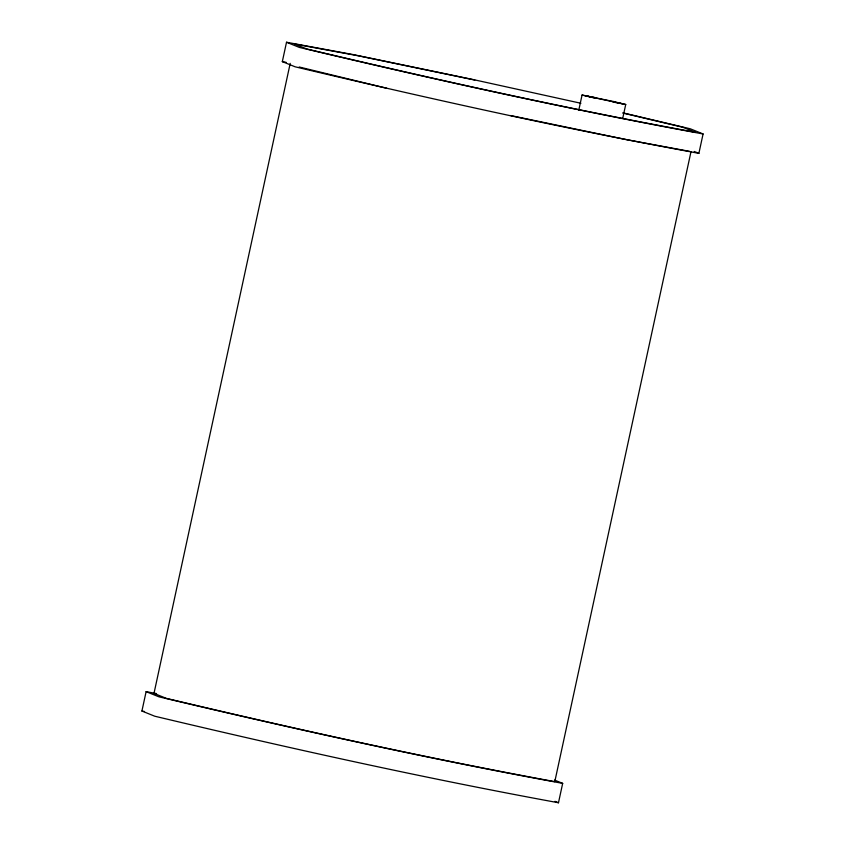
<?xml version="1.0" encoding="UTF-8"?>
<svg xmlns="http://www.w3.org/2000/svg" width="845" height="845" viewBox="0 0 845 845"><rect width="100%" height="100%" fill="white"/><g stroke="black" fill="none" stroke-linecap="round" stroke-linejoin="round"><path stroke-width="1.27" d="M554.51 780.072L562.675 783.368L558.482 802.75C423.091 777.928 288.652 748.047 154.741 716.211L141.918 711.036L146.111 691.654L156.378 693.555M623.061 112.881L690.259 128.789L703.082 133.964L698.889 153.346C563.499 128.524 429.059 98.643 295.148 66.808L282.325 61.632L286.518 42.25L353.252 54.598L474.045 79.747L580.885 103.27M691.009 151.614L554.795 781.636C424.528 757.754 295.169 728.992 166.328 698.361L153.991 693.386L290.205 63.364M578.772 110.23L582.047 95.052L614.938 101.822M622.712 118.406L625.722 104.495L613.227 101.506M594.774 97.513L585.437 95.791L594.542 98.052M612.995 102.044L622.332 103.766M625.722 104.495L582.047 95.052M703.082 133.964C567.692 109.142 433.242 79.25 299.341 47.415L286.518 42.25M282.325 61.632L286.17 62.35M689.731 151.371L626.8 139.731L510.57 115.533M153.991 693.386L156.557 693.861M562.675 783.368C427.285 758.546 292.835 728.654 158.934 696.819L146.111 691.654M141.918 711.036L144.484 711.511M474.837 80.064L358.597 55.865L294.398 43.982L306.735 48.957C435.576 79.588 564.925 108.35 695.203 132.232L682.866 127.257L622.923 113.061M386.714 88.271L299.172 66.987M694.231 151.466L698.889 153.346M554.985 801.345L558.482 802.75"/></g></svg>
